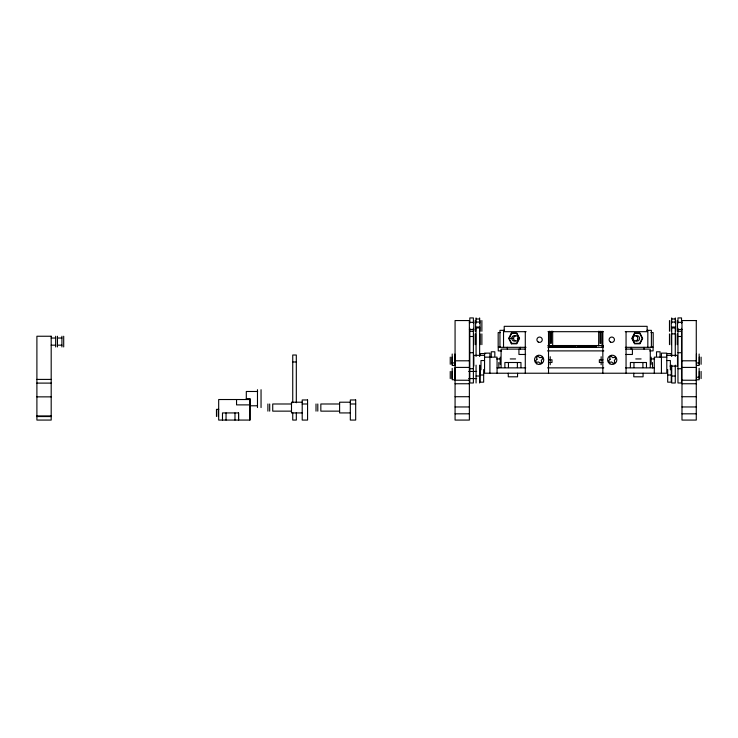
<?xml version="1.0" encoding="UTF-8"?>
<svg xmlns="http://www.w3.org/2000/svg" width="738" height="738" viewBox="0 0 738 738"><rect width="100%" height="100%" fill="white"/><g stroke="black" fill="none" stroke-linecap="round" stroke-linejoin="round"><path stroke-width="1.11" d="M238.559 412.929L238.559 420.07L238.559 412.929L222.479 412.929L222.479 420.07M246.308 398.631L249.887 398.631L249.887 420.07M483.658 375.015L480.087 375.015L480.087 366.214L480.087 382.164L483.658 382.164L483.658 369.517M511.406 343.807L508.703 338.391L511.406 332.967M511.637 333.438L509.165 338.391L511.637 343.336M511.342 332.967L516.821 332.967L519.534 338.391L516.821 343.807L511.342 343.807M639.708 343.336L642.18 338.391L639.708 333.438M476.065 318.982L479.635 318.982M671.709 318.982L675.279 318.982M476.065 322.063L479.635 322.063M671.709 322.063L675.279 322.063M469.368 322.34L473.833 322.34M677.512 322.34L681.986 322.34M476.065 327.94L479.635 327.94M671.709 327.94L675.279 327.94M469.368 329.48L473.833 329.48M677.512 329.48L681.986 329.48M504.451 330.347L499.949 330.347L499.949 347.321M646.894 330.347L651.396 330.347L651.396 347.321M469.811 331.27L473.39 331.27M677.964 331.27L681.534 331.27M550.613 331.417L550.53 343.391L551.332 343.391L551.332 331.178M600.732 331.417L600.824 343.391L600.022 343.391L600.022 331.178M526.111 331.685L504.211 331.685L504.211 326.325L647.143 326.325L647.143 331.685L625.243 331.685M548.011 331.685L603.343 331.685M500.419 332.58L498.168 332.58L498.168 346.961L500.364 346.961M650.934 332.58L653.185 332.58L653.185 346.961L650.981 346.961M511.388 333.438L516.591 333.438L519.072 338.391L516.591 343.336L511.388 343.336M639.957 333.438L634.754 333.438L632.281 338.391L634.754 343.336L639.957 343.336M671.709 333.88L675.279 333.88M469.811 336.491L473.39 336.491M677.964 336.491L681.534 336.491M51.19 338.032L55.664 338.032M57.444 338.032L61.918 338.032M508.703 338.391L513.03 338.391M517.366 338.391L519.534 338.391M51.19 345.172L55.664 345.172M57.444 345.172L61.918 345.172M547.983 345.532L556.544 345.532L556.544 347.321L556.461 345.532M572.485 345.532L572.485 347.321L572.568 345.532L557.153 345.532L557.236 347.321M526.028 347.321L498.251 347.321L498.251 350.891L501.646 350.891M548.066 347.321L603.14 347.321L603.14 345.532L595.326 345.532L595.326 347.321M625.317 347.321L653.093 347.321L653.093 350.891L649.698 350.891M525.65 349.111L501.084 349.111L501.084 367.395M625.704 349.111L650.27 349.111L650.27 367.395M547.513 350.891L603.832 350.891M469.811 352.718L473.39 352.718M677.964 352.718L681.534 352.718M485.669 353.576L480.087 353.576L480.087 355.67M666.792 353.576L671.266 353.576L671.266 355.67M525.65 354.471L518.943 354.471L518.943 349.111M625.704 354.471L632.401 354.471L632.401 349.111M484.552 355.356L473.833 355.356L473.833 366.085M666.792 355.356L677.512 355.356L677.512 366.085L670.012 366.085M484.552 357.146L497.061 357.146L497.061 373.225M666.792 357.146L654.292 357.146L654.292 373.225M496.739 358.936L500.189 358.936M510.235 358.936L515.594 358.936M635.75 358.936L641.11 358.936M651.165 358.936L654.606 358.936M548.426 359.793L551.996 359.793L551.996 362.478L548.426 362.478M602.918 359.793L599.348 359.793L599.348 362.478L602.918 362.478M484.552 360.541L480.982 360.541L480.982 369.83M666.792 360.541L670.372 360.541L670.372 369.83M455.069 360.799L469.368 360.799M681.986 360.799L696.275 360.799M292.737 361.98L296.316 361.98M452.209 362.93L454.894 362.93M696.451 362.93L699.135 362.93M455.069 367.413L469.368 367.413M681.986 367.413L696.275 367.413M497.061 367.865L525.751 367.865M547.559 367.865L603.795 367.865M625.593 367.865L654.292 367.865M469.811 368.723L473.39 368.723M677.964 368.723L681.534 368.723M468.713 371.445L476.674 371.445M667.687 375.015L671.266 375.015M476.065 376.029L479.635 376.029M671.709 376.029L675.279 376.029M696.451 377.229L699.135 377.229M468.713 378.585L476.674 378.585M36.9 379.415L51.19 379.415M455.069 380.218L469.368 380.264M681.986 380.218L696.275 380.264M36.9 383.105L51.19 383.105M455.069 383.751L469.368 383.751M681.986 383.751L696.275 383.751M257.645 391.481L246.308 391.481L246.308 399.479M455.069 396.721L469.368 396.721M681.986 396.721L696.275 396.721M36.9 396.859L51.19 396.859M302.211 402.21L291.492 402.21L291.492 412.929L302.211 412.929M350.319 402.21L339.6 402.21L339.6 412.929L350.319 412.929M291.492 403.99L272.728 403.99L272.728 411.14L291.492 411.14M302.211 403.99L307.571 403.99M339.6 403.99L320.836 403.99L320.836 411.14L339.6 411.14M350.319 403.99L355.679 403.99M249.951 404.885L236.547 404.885L236.547 399.526M257.479 405.78L249.887 405.78L249.887 398.631M455.069 406.961L469.368 406.961M681.986 406.961L696.275 406.961M218.771 409.35L216.474 409.35L216.474 416.5M455.069 413.815L469.368 413.815M681.986 413.815L696.275 413.815M36.9 415.918L51.19 415.918M36.9 416.555L51.19 416.555M701.1 357.146L701.1 364.295M701.1 371.445L701.1 378.585M699.31 357.146L699.31 364.295M699.31 371.445L699.31 378.585M699.135 354.019L699.135 365.458L696.451 365.458L696.451 354.019M699.135 368.317L699.135 379.756L696.451 379.756L696.451 368.317M681.534 323.198L681.534 317.93L677.964 317.93L677.964 323.198M681.534 328.345L681.534 382.985L677.964 382.985L677.964 328.345M677.512 320.55L677.512 331.27M677.512 333.917L677.512 344.637M675.731 320.55L675.731 331.27M675.731 333.917L675.731 344.637M675.279 317.93L675.279 323.207M675.279 356.472L675.279 327.035L671.709 327.035L671.709 356.472M675.279 365.162L675.279 382.994L671.709 382.994L671.709 365.162M671.709 317.93L671.709 323.207M671.266 320.55L671.266 331.27M671.266 333.917L671.266 344.637M671.266 366.214L671.266 382.164L667.687 382.164L667.687 369.517M669.477 320.55L669.477 331.27M669.477 333.917L669.477 344.637M661.433 373.225L661.433 353.124L666.792 353.124L666.792 373.225L484.552 373.225L484.552 353.124L489.912 353.124L489.912 373.225M660.095 357.146L660.095 351.786L656.525 351.786L656.525 356.251M652.503 362.506L652.503 367.865M651.165 357.146L651.165 364.295M647.826 330.347L647.826 347.321M646.47 367.616L646.47 362.506L630.39 362.506L630.39 367.616M644.043 347.321L644.043 349.111M643.075 373.225L643.075 376.804L633.785 376.804L633.785 373.225M642.899 362.506L642.899 367.616M633.96 362.506L633.96 367.616M631.11 347.321L631.11 349.111M626.055 331.685L626.055 373.225M602.835 331.685L602.835 373.225M602.328 345.532L602.328 347.321M602.07 331.178L602.07 346.067M601.138 356.703L601.138 360.716M601.138 361.758L601.138 364.738M598.675 331.224L598.675 345.836M596.073 345.532L596.166 347.321M595.52 345.532L595.52 347.321M594.773 347.321L594.773 345.532L586.212 345.532L586.295 347.321M593.075 345.532L593.075 347.321M592.503 345.532L592.503 347.321M591.885 345.532L591.885 347.321M591.203 345.532L591.203 347.321M590.501 345.532L590.501 347.321M589.634 345.532L589.634 347.321M588.832 345.532L588.832 347.321M588.103 345.532L588.103 347.321M587.466 345.532L587.466 347.321M586.941 345.532L586.941 347.321M586.544 345.532L586.544 347.321M585.621 347.321L585.621 345.532L577.808 345.532L577.808 347.321M585.391 345.532L585.391 347.321M585.003 345.532L585.003 347.321M584.459 345.532L584.459 347.321M583.786 345.532L583.786 347.321M583.038 345.532L583.038 347.321M582.236 345.532L582.236 347.321M581.424 345.532L581.424 347.321M580.612 345.532L580.612 347.321M579.819 345.532L579.819 347.321M579.062 345.532L579.062 347.321M578.398 345.532L578.398 347.321M577.217 347.321L577.217 345.532L575.529 345.532L575.529 347.321M574.874 347.321L574.874 345.532L573.177 345.532L573.177 347.321M572.236 345.532L572.236 347.321M571.839 345.532L571.839 347.321M571.323 345.532L571.323 347.321M570.686 345.532L570.686 347.321M569.957 345.532L569.957 347.321M569.155 345.532L569.155 347.321M568.297 345.532L568.297 347.321M567.273 345.532L567.273 347.321M566.35 345.532L566.35 347.321M565.539 345.532L565.539 347.321M564.865 345.532L564.865 347.321M564.201 345.532L564.201 347.321M563.38 345.532L563.38 347.321M562.448 345.532L562.448 347.321M561.443 345.532L561.443 347.321M560.576 345.532L560.576 347.321M559.773 345.532L559.773 347.321M559.044 345.532L559.044 347.321M558.417 345.532L558.417 347.321M557.891 345.532L557.891 347.321M557.485 345.532L557.485 347.321M556.212 345.532L556.212 347.321M555.815 345.532L555.815 347.321M555.29 345.532L555.29 347.321M554.662 345.532L554.662 347.321M553.934 345.532L553.934 347.321M553.122 345.532L553.122 347.321M552.67 331.224L552.67 345.836M552.273 345.532L552.273 347.321M551.406 345.532L551.406 347.321M550.603 345.532L550.603 347.321M550.216 356.703L550.216 360.716M550.216 361.758L550.216 364.738M549.875 345.532L549.875 347.321M549.275 331.178L549.238 347.321M548.712 345.532L548.712 347.321M548.519 331.685L548.519 373.225M548.316 345.532L548.316 347.321M525.29 331.685L525.29 373.225M520.954 367.616L520.954 362.506L504.875 362.506L504.875 367.616M520.244 347.321L520.244 349.111M517.559 373.225L517.559 376.804L508.27 376.804L508.27 373.225M517.384 362.506L517.384 367.616M508.454 362.506L508.454 367.616M507.301 347.321L507.301 349.111M503.528 330.347L503.528 347.321M500.189 357.146L500.189 364.295M498.842 362.506L498.842 367.865M494.829 356.251L494.829 351.786L491.25 351.786L491.25 357.146M481.877 320.55L481.877 331.27M481.877 333.917L481.877 344.637M480.087 320.55L480.087 331.27M480.087 333.917L480.087 344.637M479.635 317.93L479.635 323.207M479.635 356.472L479.635 327.035L476.065 327.035L476.065 356.472M479.635 365.162L479.635 382.994M476.065 317.93L476.065 323.207M476.065 365.162L476.065 382.994M475.623 320.55L475.623 331.27M475.623 333.917L475.623 344.637M473.833 320.55L473.833 331.27M473.833 333.917L473.833 344.637M473.39 323.198L473.39 317.93L469.811 317.93L469.811 323.198M473.39 328.345L473.39 382.985L469.811 382.985L469.811 328.345M454.894 354.019L454.894 365.458L452.209 365.458L452.209 354.019M454.894 368.317L454.894 379.756L452.209 379.756L452.209 368.317M452.034 357.146L452.034 364.295M452.034 371.445L452.034 378.585M450.245 357.146L450.245 364.295M450.245 371.445L450.245 378.585M317.801 403.99L317.801 411.14M316.012 403.99L316.012 411.14M296.316 402.754L296.316 355.015L292.737 355.015L292.737 402.754M296.316 412.662L296.316 420.07L292.737 420.07L292.737 412.662M269.693 403.99L269.693 411.14M267.903 403.99L267.903 411.14M261.049 389.701L261.049 407.57M257.479 389.701L257.479 407.57M234.988 412.929L234.988 420.07M226.049 412.929L226.049 420.07M218.254 409.35L218.254 416.5M63.699 336.242L63.699 346.952M61.918 336.242L61.918 346.952M57.444 336.242L57.444 346.952M55.664 336.242L55.664 346.952M515.281 340.707A2.684 2.325 -90 0 1 511.794 338.391A2.684 2.325 -90 0 1 515.281 336.067M636.073 336.067A2.684 2.325 -90 0 1 639.551 338.391A2.684 2.325 -90 0 1 636.073 340.707M634.523 332.967L631.82 338.391L634.523 343.807L640.003 343.807L642.65 338.391L639.938 332.967L634.523 332.967M536.996 359.258L535.594 360.836L536.489 362.386L538.565 361.961L540.151 363.373L541.701 362.478L541.268 360.402L542.679 358.816L541.784 357.266L539.709 357.69L538.122 356.288L536.572 357.183L536.996 359.258M610.077 359.258L608.675 360.836L609.56 362.386L611.636 361.961L613.223 363.373L614.772 362.478L614.348 360.402L615.75 358.816L614.855 357.266L612.78 357.69L611.202 356.288L609.653 357.183L610.077 359.258M469.368 320.55L455.069 320.55L455.069 420.07L469.368 420.07L469.368 320.55M696.275 320.55L681.986 320.55L681.986 420.07L696.275 420.07L696.275 320.55M51.19 336.242L36.9 336.242L36.9 420.07L51.19 420.07L51.19 336.242M249.951 399.526L218.679 399.526L218.679 420.07L249.951 420.07L249.951 399.526M307.571 399.968L302.211 399.968L302.211 420.07L307.571 420.07L307.571 399.968M355.679 399.968L350.319 399.968L350.319 420.07L355.679 420.07L355.679 399.968M538.242 342.045A2.684 2.684 0 0 0 542.264 339.729A2.684 2.684 0 0 0 538.242 337.404A2.684 2.684 0 0 0 538.242 342.045M610.427 342.045A2.684 2.684 0 0 0 614.45 339.729A2.684 2.684 0 0 0 610.427 337.404A2.684 2.684 0 0 0 610.427 342.045M517.91 339.729A2.684 2.325 -90 0 0 515.908 335.707A2.684 2.325 -90 0 0 513.897 339.729A2.684 2.325 -90 0 0 517.91 339.729M637.088 340.283A2.684 2.325 -90 0 0 636.045 335.799A2.684 2.325 -90 0 0 633.204 339.083A2.684 2.325 -90 0 0 637.088 340.283M609.892 363.852A4.649 4.649 0 0 0 616.857 359.83A4.649 4.649 0 0 0 609.892 355.808A4.649 4.649 0 0 0 609.892 363.852M536.812 363.852A4.649 4.649 0 0 0 543.786 359.83A4.649 4.649 0 0 0 536.812 355.808A4.649 4.649 0 0 0 536.812 363.852"/></g></svg>
